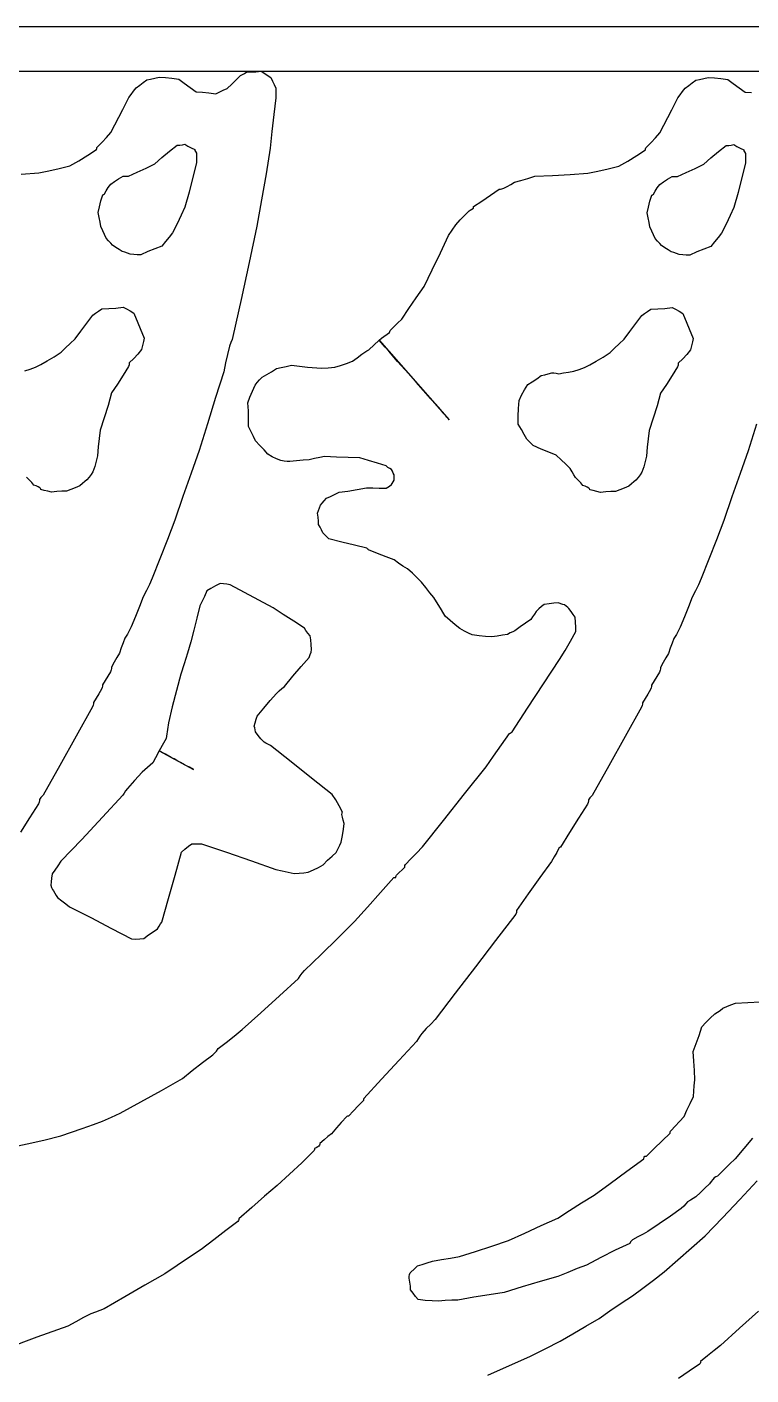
# Model space of a CAD drawing. Extents: x 0 to 192, y -79 to 48.
# Drawn here: x 54.46 to 70.76, y 17.68 to 48.02 of the extents above; entities that cross this region are included whole.
import ezdxf

# ---------------------------------------------------------------- set-up
doc = ezdxf.new("R2010")
doc.units = 0
doc.layers.add('1', color=7, linetype='CONTINUOUS')

msp = doc.modelspace()

# ---------------------------------------------------------------- linework, layer by layer
at = {"layer": '1', "color": 1, "linetype": 'CONTINUOUS'}
for p, q in [((95.9829, 48.0166), (-0.0171, 48.0166)), ((94.9829, 47.0166), (0.9829, 47.0166)), ((59.6136, 47.0091), (59.7272, 47.0221)), ((59.7272, 47.0221), (59.7925, 46.9814)), ((56.9957, 46.7084), (57.076, 46.7671)), ((57.076, 46.7671), (57.1559, 46.8264)), ((57.1559, 46.8264), (57.2416, 46.8452)), ((57.2416, 46.8452), (57.3357, 46.8644)), ((57.3357, 46.8644), (57.4356, 46.8833)), ((57.4356, 46.8833), (57.5749, 46.876)), ((57.5749, 46.876), (57.72, 46.861)), ((57.72, 46.861), (57.8732, 46.8394)), ((57.8732, 46.8394), (57.998, 46.7527)), ((57.998, 46.7527), (58.1306, 46.658)), ((58.967, 46.6306), (59.0674, 46.729)), ((59.0674, 46.729), (59.1674, 46.8277)), ((59.1674, 46.8277), (59.2682, 46.9266)), ((59.2682, 46.9266), (59.3081, 46.9462)), ((59.3081, 46.9462), (59.3545, 46.9718)), ((59.3545, 46.9718), (59.4083, 47.005)), ((59.4083, 47.005), (59.5079, 47.0041)), ((59.5079, 47.0041), (59.6136, 47.0091)), ((59.7925, 46.9814), (59.8659, 46.935)), ((59.8659, 46.935), (59.9448, 46.8803)), ((59.9448, 46.8803), (59.9841, 46.8007)), ((59.9841, 46.8007), (60.0231, 46.7203)), ((60.0231, 46.7203), (60.0621, 46.6404)), ((69.3541, 46.7011), (69.4344, 46.7598)), ((69.4344, 46.7598), (69.5143, 46.8191)), ((69.5143, 46.8191), (69.6, 46.8379)), ((69.6, 46.8379), (69.6941, 46.8571)), ((69.6941, 46.8571), (69.794, 46.876)), ((69.794, 46.876), (69.9333, 46.8687)), ((69.9333, 46.8687), (70.0784, 46.8537)), ((70.0784, 46.8537), (70.2316, 46.8321)), ((70.2316, 46.8321), (70.3564, 46.7454)), ((70.3564, 46.7454), (70.489, 46.6507)), ((56.6126, 46.1599), (56.7541, 46.4313)), ((56.7541, 46.4313), (56.8005, 46.4967)), ((56.8005, 46.4967), (56.8552, 46.5697)), ((56.8552, 46.5697), (56.9154, 46.6493)), ((56.9154, 46.6493), (56.9957, 46.7084)), ((58.1306, 46.658), (58.2691, 46.5571)), ((58.2691, 46.5571), (58.4083, 46.5499)), ((58.4083, 46.5499), (58.5537, 46.5347)), ((58.5537, 46.5347), (58.7066, 46.5132)), ((58.7066, 46.5132), (58.7869, 46.5523)), ((58.7869, 46.5523), (58.8729, 46.5917)), ((58.8729, 46.5917), (58.967, 46.6306)), ((60.0601, 46.4214), (60.017, 46.0433)), ((60.0607, 46.501), (60.0601, 46.4214)), ((60.0614, 46.5747), (60.0607, 46.501)), ((60.0621, 46.6404), (60.0614, 46.5747)), ((68.971, 46.1526), (69.1125, 46.424)), ((69.1125, 46.424), (69.1589, 46.4894)), ((69.1589, 46.4894), (69.2136, 46.5624)), ((69.2136, 46.5624), (69.2738, 46.642)), ((69.2738, 46.642), (69.3541, 46.7011)), ((70.489, 46.6507), (70.6275, 46.5498)), ((70.6275, 46.5498), (70.7667, 46.5426)), ((56.3487, 45.6385), (56.6126, 46.1599)), ((68.7071, 45.6312), (68.971, 46.1526)), ((60.017, 46.0433), (59.9738, 45.6653)), ((56.1474, 45.421), (56.2481, 45.5261)), ((56.2481, 45.5261), (56.3487, 45.6385)), ((59.9738, 45.6653), (59.9304, 45.2874)), ((68.5058, 45.4137), (68.6065, 45.5188)), ((68.6065, 45.5188), (68.7071, 45.6312)), ((55.8264, 45.1313), (56.0269, 45.2629)), ((56.0269, 45.2629), (56.027, 45.283)), ((56.027, 45.283), (56.033, 45.3026)), ((56.033, 45.3026), (56.0472, 45.3225)), ((56.0472, 45.3225), (56.1474, 45.421)), ((57.4976, 45.0789), (57.6628, 45.2183)), ((57.6628, 45.2183), (57.8361, 45.3575)), ((57.8361, 45.3575), (57.8956, 45.3575)), ((57.8956, 45.3575), (57.9554, 45.3637)), ((57.9554, 45.3637), (58.0152, 45.3775)), ((58.0152, 45.3775), (58.0809, 45.3376)), ((58.0809, 45.3376), (58.1546, 45.298)), ((58.1546, 45.298), (58.2342, 45.2579)), ((58.2342, 45.2579), (58.2402, 45.2381)), ((58.2402, 45.2381), (58.2543, 45.2122)), ((58.2543, 45.2122), (58.2742, 45.1785)), ((59.9304, 45.2874), (59.8395, 44.7105)), ((68.1848, 45.124), (68.3853, 45.2556)), ((68.3853, 45.2556), (68.3854, 45.2757)), ((68.3854, 45.2757), (68.3914, 45.2953)), ((68.3914, 45.2953), (68.4056, 45.3152)), ((68.4056, 45.3152), (68.5058, 45.4137)), ((69.856, 45.0716), (70.0212, 45.211)), ((70.0212, 45.211), (70.1945, 45.3502)), ((70.1945, 45.3502), (70.254, 45.3502)), ((70.254, 45.3502), (70.3138, 45.3564)), ((70.3138, 45.3564), (70.3736, 45.3702)), ((70.3736, 45.3702), (70.4393, 45.3303)), ((70.4393, 45.3303), (70.513, 45.2907)), ((70.513, 45.2907), (70.5926, 45.2506)), ((70.5926, 45.2506), (70.5986, 45.2308)), ((70.5986, 45.2308), (70.6127, 45.2049)), ((70.6127, 45.2049), (70.6326, 45.1712)), ((55.4256, 44.8902), (55.6258, 45.0079)), ((55.6258, 45.0079), (55.8264, 45.1313)), ((57.1389, 44.8397), (57.3382, 44.9395)), ((57.3382, 44.9395), (57.4976, 45.0789)), ((58.2742, 44.9593), (58.1946, 44.6349)), ((58.2742, 45.1785), (58.2742, 45.1126)), ((58.2742, 45.1126), (58.2742, 45.0389)), ((58.2742, 45.0389), (58.2742, 44.9593)), ((67.784, 44.8829), (67.9842, 45.0006)), ((67.9842, 45.0006), (68.1848, 45.124)), ((69.4973, 44.8324), (69.6966, 44.9322)), ((69.6966, 44.9322), (69.856, 45.0716)), ((70.6326, 44.952), (70.553, 44.6276)), ((70.6326, 45.1712), (70.6326, 45.1053)), ((70.6326, 45.1053), (70.6326, 45.0316)), ((70.6326, 45.0316), (70.6326, 44.952)), ((54.3289, 44.707), (54.7275, 44.7369)), ((54.7275, 44.7369), (54.9526, 44.7807)), ((54.9526, 44.7807), (55.1863, 44.8324)), ((55.1863, 44.8324), (55.4256, 44.8902)), ((56.4279, 44.5409), (56.5216, 44.6008)), ((56.5216, 44.6008), (56.6211, 44.6605)), ((56.6211, 44.6605), (56.661, 44.6605)), ((56.661, 44.6605), (56.7009, 44.6605)), ((56.7009, 44.6605), (56.7404, 44.6605)), ((56.7404, 44.6605), (56.9397, 44.7461)), ((56.9397, 44.7461), (57.1389, 44.8397)), ((58.1946, 44.6349), (58.1091, 44.3021)), ((59.8395, 44.7105), (59.741, 44.1281)), ((65.5767, 44.5644), (65.7303, 44.6086)), ((65.7303, 44.6086), (65.89, 44.6609)), ((65.89, 44.6609), (66.289, 44.6771)), ((66.289, 44.6771), (66.6873, 44.6997)), ((66.6873, 44.6997), (67.0859, 44.7296)), ((67.0859, 44.7296), (67.311, 44.7734)), ((67.311, 44.7734), (67.5447, 44.8251)), ((67.5447, 44.8251), (67.784, 44.8829)), ((68.7863, 44.5336), (68.88, 44.5935)), ((68.88, 44.5935), (68.9795, 44.6532)), ((68.9795, 44.6532), (69.0194, 44.6532)), ((69.0194, 44.6532), (69.0593, 44.6532)), ((69.0593, 44.6532), (69.0988, 44.6532)), ((69.0988, 44.6532), (69.2981, 44.7388)), ((69.2981, 44.7388), (69.4973, 44.8324)), ((70.553, 44.6276), (70.4675, 44.2948)), ((56.2032, 44.2623), (56.243, 44.3281)), ((56.243, 44.3281), (56.2887, 44.4017)), ((56.2887, 44.4017), (56.3422, 44.4813)), ((56.3422, 44.4813), (56.4279, 44.5409)), ((58.1091, 44.3021), (58.0152, 43.9635)), ((64.8905, 44.2319), (65.0906, 44.3693)), ((65.0906, 44.3693), (65.1167, 44.3689)), ((65.1167, 44.3689), (65.1506, 44.3751)), ((65.1506, 44.3751), (65.1908, 44.3886)), ((65.1908, 44.3886), (65.2708, 44.4277)), ((65.2708, 44.4277), (65.3511, 44.4729)), ((65.3511, 44.4729), (65.4308, 44.5257)), ((65.4308, 44.5257), (65.5767, 44.5644)), ((68.5616, 44.255), (68.6014, 44.3208)), ((68.6014, 44.3208), (68.6471, 44.3944)), ((68.6471, 44.3944), (68.7006, 44.474)), ((68.7006, 44.474), (68.7863, 44.5336)), ((70.4675, 44.2948), (70.3736, 43.9562)), ((56.0892, 43.9696), (56.1232, 44.1027)), ((56.1232, 44.1027), (56.1627, 44.2425)), ((56.1627, 44.2425), (56.1692, 44.2425)), ((56.1692, 44.2425), (56.1832, 44.2483)), ((56.1832, 44.2483), (56.2032, 44.2623)), ((59.741, 44.1281), (59.6358, 43.5374)), ((64.5098, 43.9764), (64.6961, 44.1001)), ((64.6961, 44.1001), (64.8905, 44.2319)), ((68.4476, 43.9623), (68.4816, 44.0954)), ((68.4816, 44.0954), (68.5211, 44.2352)), ((68.5211, 44.2352), (68.5276, 44.2352)), ((68.5276, 44.2352), (68.5416, 44.241)), ((68.5416, 44.241), (68.5616, 44.255)), ((56.0634, 43.8437), (56.0892, 43.9696)), ((56.0836, 43.7307), (56.0634, 43.8437)), ((56.1036, 43.6247), (56.0836, 43.7307)), ((57.9296, 43.7782), (57.8361, 43.585)), ((58.0152, 43.9635), (57.9296, 43.7782)), ((64.1135, 43.5615), (64.2083, 43.6803)), ((64.2083, 43.6803), (64.2686, 43.7397)), ((64.2686, 43.7397), (64.3347, 43.8047)), ((64.3347, 43.8047), (64.4094, 43.8776)), ((64.4094, 43.8776), (64.435, 43.8974)), ((64.435, 43.8974), (64.469, 43.9169)), ((64.469, 43.9169), (64.5095, 43.9366)), ((64.5095, 43.9366), (64.5097, 43.9426)), ((64.5097, 43.9565), (64.5098, 43.9764)), ((64.5097, 43.9426), (64.5097, 43.9565)), ((68.4218, 43.8364), (68.4476, 43.9623)), ((68.442, 43.7234), (68.4218, 43.8364)), ((68.462, 43.6174), (68.442, 43.7234)), ((70.288, 43.7709), (70.1945, 43.5777)), ((70.3736, 43.9562), (70.288, 43.7709)), ((56.1232, 43.5253), (56.1036, 43.6247)), ((56.1627, 43.4319), (56.1232, 43.5253)), ((56.2032, 43.3462), (56.1627, 43.4319)), ((57.7365, 43.3859), (57.6566, 43.2863)), ((57.8361, 43.585), (57.7365, 43.3859)), ((59.6358, 43.5374), (59.4628, 42.7165)), ((63.9462, 43.3243), (64.0268, 43.4429)), ((64.0268, 43.4429), (64.1135, 43.5615)), ((68.4816, 43.518), (68.462, 43.6174)), ((68.5211, 43.4246), (68.4816, 43.518)), ((68.5616, 43.3389), (68.5211, 43.4246)), ((70.0949, 43.3786), (70.015, 43.279)), ((70.1945, 43.5777), (70.0949, 43.3786)), ((56.243, 43.2664), (56.2032, 43.3462)), ((56.2966, 43.207), (56.243, 43.2664)), ((56.3422, 43.153), (56.2966, 43.207)), ((56.3822, 43.1071), (56.3422, 43.153)), ((56.4618, 43.0535), (56.3822, 43.1071)), ((57.4976, 43.0876), (57.3382, 43.0276)), ((57.577, 43.1866), (57.4976, 43.0876)), ((57.6566, 43.2863), (57.577, 43.1866)), ((63.7634, 42.9334), (63.9462, 43.3243)), ((68.6014, 43.2591), (68.5616, 43.3389)), ((68.655, 43.1997), (68.6014, 43.2591)), ((68.7006, 43.1457), (68.655, 43.1997)), ((68.7406, 43.0998), (68.7006, 43.1457)), ((68.8202, 43.0462), (68.7406, 43.0998)), ((69.856, 43.0803), (69.6966, 43.0203)), ((69.9354, 43.1793), (69.856, 43.0803)), ((70.015, 43.279), (69.9354, 43.1793)), ((56.5354, 43.0075), (56.4618, 43.0535)), ((56.6012, 42.9679), (56.5354, 43.0075)), ((56.661, 42.9477), (56.6012, 42.9679)), ((56.7208, 42.9281), (56.661, 42.9477)), ((56.7806, 42.9079), (56.7208, 42.9281)), ((56.86, 42.8939), (56.7806, 42.9079)), ((56.9397, 42.8881), (56.86, 42.8939)), ((57.0196, 42.8881), (56.9397, 42.8881)), ((57.1788, 42.9617), (57.0196, 42.8881)), ((57.3382, 43.0276), (57.1788, 42.9617)), ((63.5807, 42.5508), (63.7634, 42.9334)), ((68.8938, 43.0002), (68.8202, 43.0462)), ((68.9596, 42.9606), (68.8938, 43.0002)), ((69.0194, 42.9404), (68.9596, 42.9606)), ((69.0792, 42.9208), (69.0194, 42.9404)), ((69.139, 42.9006), (69.0792, 42.9208)), ((69.2184, 42.8866), (69.139, 42.9006)), ((69.2981, 42.8808), (69.2184, 42.8866)), ((69.378, 42.8808), (69.2981, 42.8808)), ((69.5372, 42.9544), (69.378, 42.8808)), ((69.6966, 43.0203), (69.5372, 42.9544)), ((59.4628, 42.7165), (59.2821, 41.8874)), ((63.3982, 42.1741), (63.5807, 42.5508)), ((63.2224, 41.9227), (63.3982, 42.1741)), ((59.2821, 41.8874), (59.0953, 41.0528)), ((63.055, 41.6795), (63.2224, 41.9227)), ((55.944, 41.5336), (56.0038, 41.5738)), ((56.0038, 41.5738), (56.0697, 41.6193)), ((56.0697, 41.6193), (56.1432, 41.6734)), ((56.1432, 41.6734), (56.3025, 41.6793)), ((56.3025, 41.6793), (56.4618, 41.6929)), ((56.4618, 41.6929), (56.6211, 41.7133)), ((56.6211, 41.7133), (56.7009, 41.6734)), ((56.7009, 41.6734), (56.7806, 41.6277)), ((56.7806, 41.6277), (56.86, 41.5738)), ((56.86, 41.5738), (57.099, 41.0159)), ((62.8934, 41.4419), (63.055, 41.6795)), ((68.3024, 41.5263), (68.3622, 41.5665)), ((68.3622, 41.5665), (68.4281, 41.612)), ((68.4281, 41.612), (68.5016, 41.6661)), ((68.5016, 41.6661), (68.6609, 41.672)), ((68.6609, 41.672), (68.8202, 41.6856)), ((68.8202, 41.6856), (68.9795, 41.706)), ((68.9795, 41.706), (69.0593, 41.6661)), ((69.0593, 41.6661), (69.139, 41.6204)), ((69.139, 41.6204), (69.2184, 41.5665)), ((69.2184, 41.5665), (69.4574, 41.0086)), ((55.671, 41.1753), (55.8046, 41.3548)), ((55.8046, 41.3548), (55.944, 41.5336)), ((62.6319, 41.1852), (62.7124, 41.2639)), ((62.7124, 41.2639), (62.7991, 41.3489)), ((62.7991, 41.3489), (62.8934, 41.4419)), ((68.0294, 41.168), (68.163, 41.3475)), ((68.163, 41.3475), (68.3024, 41.5263)), ((55.4324, 40.8967), (55.5458, 40.996)), ((55.5458, 40.996), (55.671, 41.1753)), ((57.099, 41.0159), (57.079, 40.9363)), ((59.075, 40.987), (59.0485, 40.9137)), ((59.0953, 41.0528), (59.075, 40.987)), ((62.1546, 40.7542), (62.3827, 40.9661)), ((62.3827, 40.9661), (62.4357, 41.0156)), ((62.3827, 40.9661), (62.3827, 40.9661)), ((62.3827, 40.9661), (62.3827, 40.9661)), ((62.3827, 40.9661), (62.3827, 40.9661)), ((62.3827, 40.9661), (62.3827, 40.9661)), ((62.3827, 40.9661), (62.3827, 40.9661)), ((62.3827, 40.9661), (62.3827, 40.9661)), ((62.3827, 40.9661), (62.3827, 40.9661)), ((62.3827, 40.9661), (62.3827, 40.9661)), ((62.3827, 40.9661), (62.3827, 40.9661)), ((62.3827, 40.9661), (63.9615, 39.1802)), ((62.5191, 40.8156), (62.3827, 40.9661)), ((62.4357, 41.0156), (62.6182, 41.1454)), ((62.6182, 41.1454), (62.6319, 41.1852)), ((67.7908, 40.8894), (67.9042, 40.9887)), ((67.9042, 40.9887), (68.0294, 41.168)), ((69.4574, 41.0086), (69.4374, 40.929)), ((55.0677, 40.5976), (55.227, 40.6973)), ((55.227, 40.6973), (55.3266, 40.7971)), ((55.3266, 40.7971), (55.4324, 40.8967)), ((56.9538, 40.6576), (56.86, 40.5579)), ((57.0394, 40.7569), (56.9538, 40.6576)), ((57.0592, 40.8508), (57.0394, 40.7569)), ((57.079, 40.9363), (57.0592, 40.8508)), ((58.9724, 40.6496), (58.9305, 40.4569)), ((59.0138, 40.8345), (58.9724, 40.6496)), ((59.0485, 40.9137), (59.0138, 40.8345)), ((61.8897, 40.5747), (61.9958, 40.6532)), ((61.9958, 40.6532), (62.1102, 40.732)), ((62.1102, 40.732), (62.1546, 40.7542)), ((62.1546, 40.7542), (62.1546, 40.7542)), ((62.6034, 40.7193), (62.5191, 40.8156)), ((62.8, 40.4925), (62.6034, 40.7193)), ((67.4261, 40.5903), (67.5854, 40.69)), ((67.5854, 40.69), (67.685, 40.7898)), ((67.685, 40.7898), (67.7908, 40.8894)), ((69.3122, 40.6503), (69.2184, 40.5506)), ((69.3978, 40.7496), (69.3122, 40.6503)), ((69.4176, 40.8435), (69.3978, 40.7496)), ((69.4374, 40.929), (69.4176, 40.8435)), ((54.5301, 40.3191), (54.6494, 40.3648)), ((54.6494, 40.3648), (54.769, 40.4188)), ((54.769, 40.4188), (54.9147, 40.5043)), ((54.9147, 40.5043), (55.0677, 40.5976)), ((56.7404, 40.3786), (56.6211, 40.1793)), ((56.7549, 40.4128), (56.7404, 40.3786)), ((56.7606, 40.4383), (56.7549, 40.4128)), ((56.86, 40.5579), (56.7606, 40.4585)), ((56.7606, 40.4585), (56.7606, 40.4383)), ((58.9305, 40.4569), (58.8891, 40.2579)), ((60.0753, 40.3322), (60.1808, 40.3508)), ((60.1808, 40.3508), (60.2945, 40.3758)), ((60.2945, 40.3758), (60.4144, 40.4085)), ((60.4144, 40.4085), (60.5938, 40.3874)), ((60.5938, 40.3874), (60.7723, 40.3654)), ((60.7723, 40.3654), (61.091, 40.3428)), ((61.091, 40.3428), (61.2367, 40.3475)), ((61.2367, 40.3475), (61.3899, 40.3599)), ((61.3899, 40.3599), (61.5154, 40.3986)), ((61.5154, 40.3986), (61.6496, 40.4432)), ((61.6496, 40.4432), (61.7894, 40.4958)), ((61.7894, 40.4958), (61.8897, 40.5747)), ((63.0467, 40.2176), (62.8, 40.4925)), ((66.8885, 40.3118), (67.0078, 40.3575)), ((67.0078, 40.3575), (67.1274, 40.4115)), ((67.1274, 40.4115), (67.2731, 40.497)), ((67.2731, 40.497), (67.4261, 40.5903)), ((69.0988, 40.3713), (68.9795, 40.172)), ((69.1133, 40.4055), (69.0988, 40.3713)), ((69.119, 40.431), (69.1133, 40.4055)), ((69.2184, 40.5506), (69.119, 40.4512)), ((69.119, 40.4512), (69.119, 40.431)), ((54.4106, 40.279), (54.5301, 40.3191)), ((56.6211, 40.1793), (56.4957, 39.9803)), ((58.8891, 40.2579), (58.7044, 39.6761)), ((59.64, 40.0174), (59.6943, 40.0765)), ((59.6943, 40.0765), (59.7546, 40.1359)), ((59.7546, 40.1359), (59.8547, 40.195)), ((59.8547, 40.195), (59.9608, 40.2596)), ((59.9608, 40.2596), (60.0753, 40.3322)), ((63.2172, 40.023), (63.0467, 40.2176)), ((65.8331, 40.0328), (65.9326, 40.0984)), ((65.9326, 40.0984), (66.0323, 40.172)), ((66.0323, 40.172), (66.112, 40.1924)), ((66.112, 40.1924), (66.1913, 40.2123)), ((66.1913, 40.2123), (66.271, 40.232)), ((66.271, 40.232), (66.3168, 40.232)), ((66.3168, 40.232), (66.3707, 40.226)), ((66.3707, 40.226), (66.4302, 40.2123)), ((66.4302, 40.2123), (66.536, 40.232)), ((66.536, 40.232), (66.6492, 40.252)), ((66.6492, 40.252), (66.769, 40.2717)), ((66.769, 40.2717), (66.8885, 40.3118)), ((68.9795, 40.172), (68.8541, 39.973)), ((56.3624, 39.7811), (56.2824, 39.5025)), ((56.4957, 39.9803), (56.3624, 39.7811)), ((59.4779, 39.6865), (59.5326, 39.8194)), ((59.5326, 39.8194), (59.5937, 39.9579)), ((59.5937, 39.9579), (59.64, 40.0174)), ((63.5522, 39.6498), (63.2172, 40.023)), ((65.5938, 39.7342), (65.6596, 39.8535)), ((65.6596, 39.8535), (65.733, 39.973)), ((65.733, 39.973), (65.8331, 40.0328)), ((68.7208, 39.7738), (68.6408, 39.4952)), ((68.8541, 39.973), (68.7208, 39.7738)), ((56.2824, 39.5025), (56.197, 39.2236)), ((58.7044, 39.6761), (58.5197, 39.0864)), ((59.4311, 39.5612), (59.4779, 39.6865)), ((59.4432, 39.3819), (59.4311, 39.5612)), ((63.7288, 39.4531), (63.5522, 39.6498)), ((63.826, 39.3343), (63.7288, 39.4531)), ((65.5142, 39.2564), (65.5204, 39.4354)), ((65.5204, 39.4354), (65.5346, 39.6146)), ((65.5346, 39.6146), (65.5938, 39.7342)), ((68.6408, 39.4952), (68.5554, 39.2163)), ((56.197, 39.2236), (56.1036, 38.9447)), ((59.4474, 39.2027), (59.4432, 39.3819)), ((59.4458, 39.0237), (59.4474, 39.2027)), ((63.8772, 39.2786), (63.826, 39.3343)), ((63.9113, 39.2404), (63.8772, 39.2786)), ((63.9447, 39.2005), (63.9113, 39.2404)), ((63.9615, 39.18), (63.9447, 39.2005)), ((63.9615, 39.1802), (63.9615, 39.1802)), ((63.9615, 39.1802), (63.9615, 39.1802)), ((63.9615, 39.1802), (63.9615, 39.1802)), ((63.9615, 39.1802), (63.9615, 39.1802)), ((63.9615, 39.1802), (63.9615, 39.1802)), ((63.9615, 39.1802), (63.9615, 39.1802)), ((63.9615, 39.1802), (63.9615, 39.1802)), ((63.9615, 39.1802), (63.9615, 39.1802)), ((63.9615, 39.1802), (63.9615, 39.1802)), ((63.9615, 39.1802), (63.9615, 39.1802)), ((63.9615, 39.1802), (63.9615, 39.1802)), ((63.9615, 39.1802), (63.9615, 39.1802)), ((63.9615, 39.1802), (63.9615, 39.1802)), ((63.9615, 39.1802), (63.9615, 39.18)), ((65.5142, 39.0768), (65.5142, 39.2564)), ((68.5554, 39.2163), (68.462, 38.9374)), ((56.1036, 38.9447), (56.0836, 38.7597)), ((58.5197, 39.0864), (58.3352, 38.4903)), ((59.5046, 38.9094), (59.4458, 39.0237)), ((59.5575, 38.8033), (59.5046, 38.9094)), ((65.588, 38.9576), (65.5142, 39.0768)), ((65.6538, 38.8442), (65.588, 38.9576)), ((65.7136, 38.7382), (65.6538, 38.8442)), ((68.462, 38.9374), (68.442, 38.7524)), ((70.8781, 39.0791), (70.6936, 38.483)), ((56.0634, 38.5663), (56.0438, 38.3671)), ((56.0836, 38.7597), (56.0634, 38.5663)), ((59.6025, 38.703), (59.5575, 38.8033)), ((59.7008, 38.6027), (59.6025, 38.703)), ((59.7938, 38.5022), (59.7008, 38.6027)), ((65.7674, 38.6844), (65.7136, 38.7382)), ((65.8132, 38.639), (65.7674, 38.6844)), ((65.8528, 38.5988), (65.8132, 38.639)), ((66.0323, 38.5192), (65.8528, 38.5988)), ((68.4218, 38.559), (68.4022, 38.3598)), ((68.442, 38.7524), (68.4218, 38.559)), ((56.0175, 38.2474), (55.984, 38.1285)), ((56.0438, 38.3671), (56.0175, 38.2474)), ((58.3352, 38.4903), (58.1514, 37.9742)), ((59.8784, 38.4019), (59.7938, 38.5022)), ((59.9775, 38.3473), (59.8784, 38.4019)), ((60.0767, 38.301), (59.9775, 38.3473)), ((60.1757, 38.2598), (60.0767, 38.301)), ((60.2496, 38.2456), (60.1757, 38.2598)), ((60.315, 38.2388), (60.2496, 38.2456)), ((60.375, 38.2383), (60.315, 38.2388)), ((60.5282, 38.2567), (60.375, 38.2383)), ((60.674, 38.2691), (60.5282, 38.2567)), ((60.8132, 38.2738), (60.674, 38.2691)), ((60.9329, 38.3068), (60.8132, 38.2738)), ((61.0469, 38.3314), (60.9329, 38.3068)), ((61.1525, 38.3507), (61.0469, 38.3314)), ((61.4252, 38.334), (61.1525, 38.3507)), ((61.6899, 38.3256), (61.4252, 38.334)), ((61.9492, 38.3234), (61.6899, 38.3256)), ((62.1478, 38.2618), (61.9492, 38.3234)), ((62.3462, 38.2001), (62.1478, 38.2618)), ((66.2054, 38.4456), (66.0323, 38.5192)), ((66.3707, 38.38), (66.2054, 38.4456)), ((66.4842, 38.2802), (66.3707, 38.38)), ((66.5896, 38.1808), (66.4842, 38.2802)), ((68.3759, 38.2401), (68.3424, 38.1212)), ((68.4022, 38.3598), (68.3759, 38.2401)), ((70.6936, 38.483), (70.5098, 37.9669)), ((55.9041, 37.9491), (55.8582, 37.8893)), ((55.944, 38.0089), (55.9041, 37.9491)), ((55.984, 38.1285), (55.944, 38.0089)), ((58.1514, 37.9742), (57.9674, 37.4523)), ((62.5448, 38.1388), (62.3462, 38.2001)), ((62.5841, 38.1048), (62.5448, 38.1388)), ((62.6241, 38.0785), (62.5841, 38.1048)), ((62.6636, 38.0582), (62.6241, 38.0785)), ((62.6831, 38.0182), (62.6636, 38.0582)), ((62.7025, 37.9779), (62.6831, 38.0182)), ((62.7223, 37.9382), (62.7025, 37.9779)), ((62.7219, 37.8984), (62.7223, 37.9382)), ((66.6894, 38.081), (66.5896, 38.1808)), ((66.729, 38.0074), (66.6894, 38.081)), ((66.769, 37.9418), (66.729, 38.0074)), ((66.8088, 37.882), (66.769, 37.9418)), ((68.2625, 37.9418), (68.2166, 37.882)), ((68.3024, 38.0016), (68.2625, 37.9418)), ((68.3424, 38.1212), (68.3024, 38.0016)), ((70.5098, 37.9669), (70.3258, 37.445)), ((54.51, 37.8297), (54.4504, 37.8893)), ((54.564, 37.7698), (54.51, 37.8297)), ((54.6098, 37.7101), (54.564, 37.7698)), ((54.6636, 37.6901), (54.6098, 37.7101)), ((54.7095, 37.6703), (54.6636, 37.6901)), ((54.7488, 37.6503), (54.7095, 37.6703)), ((54.763, 37.6306), (54.7488, 37.6503)), ((54.769, 37.6163), (54.763, 37.6306)), ((54.769, 37.6107), (54.769, 37.6163)), ((55.5458, 37.6503), (55.446, 37.6107)), ((55.6454, 37.6901), (55.5458, 37.6503)), ((55.705, 37.7441), (55.6454, 37.6901)), ((55.7588, 37.7897), (55.705, 37.7441)), ((55.8046, 37.8297), (55.7588, 37.7897)), ((55.8582, 37.8893), (55.8046, 37.8297)), ((61.8889, 37.607), (62.1022, 37.6449)), ((62.1022, 37.6449), (62.2416, 37.6437)), ((62.2416, 37.6437), (62.3868, 37.6424)), ((62.3868, 37.6424), (62.5403, 37.6409)), ((62.5403, 37.6409), (62.5801, 37.6606)), ((62.5801, 37.6606), (62.6206, 37.6861)), ((62.6206, 37.6861), (62.6604, 37.7195)), ((62.6604, 37.7195), (62.6807, 37.7452)), ((62.6807, 37.7452), (62.7008, 37.779)), ((62.7008, 37.779), (62.7212, 37.8186)), ((62.7212, 37.8186), (62.7216, 37.8585)), ((62.7216, 37.8585), (62.7219, 37.8984)), ((66.8684, 37.8224), (66.8088, 37.882)), ((66.9224, 37.7625), (66.8684, 37.8224)), ((66.9682, 37.7028), (66.9224, 37.7625)), ((67.022, 37.6828), (66.9682, 37.7028)), ((67.0679, 37.663), (67.022, 37.6828)), ((67.1072, 37.643), (67.0679, 37.663)), ((67.1214, 37.6233), (67.1072, 37.643)), ((67.1274, 37.609), (67.1214, 37.6233)), ((67.9042, 37.643), (67.8044, 37.6034)), ((68.0038, 37.6828), (67.9042, 37.643)), ((68.0634, 37.7368), (68.0038, 37.6828)), ((68.1172, 37.7824), (68.0634, 37.7368)), ((68.163, 37.8224), (68.1172, 37.7824)), ((68.2166, 37.882), (68.163, 37.8224)), ((54.8488, 37.5905), (54.769, 37.6107)), ((54.9284, 37.5706), (54.8488, 37.5905)), ((55.008, 37.5511), (54.9284, 37.5706)), ((55.1274, 37.5647), (55.008, 37.5511)), ((55.2411, 37.5706), (55.1274, 37.5647)), ((55.3467, 37.5706), (55.2411, 37.5706)), ((55.446, 37.6107), (55.3467, 37.5706)), ((57.9674, 37.4523), (57.7833, 36.922)), ((61.1033, 37.3016), (61.1494, 37.3553)), ((61.1494, 37.3553), (61.204, 37.4139)), ((61.204, 37.4139), (61.29, 37.453)), ((61.29, 37.453), (61.3837, 37.498)), ((61.3837, 37.498), (61.484, 37.5511)), ((61.484, 37.5511), (61.6831, 37.5749)), ((61.6831, 37.5749), (61.8889, 37.607)), ((67.1274, 37.6034), (67.1274, 37.609)), ((67.2072, 37.5832), (67.1274, 37.6034)), ((67.2868, 37.5633), (67.2072, 37.5832)), ((67.3664, 37.5438), (67.2868, 37.5633)), ((67.4858, 37.5574), (67.3664, 37.5438)), ((67.5995, 37.5633), (67.4858, 37.5574)), ((67.7051, 37.5633), (67.5995, 37.5633)), ((67.8044, 37.6034), (67.7051, 37.5633)), ((70.3258, 37.445), (70.1417, 36.9147)), ((61.0018, 37.0773), (61.022, 37.1371)), ((61.0146, 36.9838), (61.0018, 37.0773)), ((61.022, 37.1371), (61.0423, 37.1965)), ((61.0423, 37.1965), (61.063, 37.2562)), ((61.063, 37.2562), (61.1033, 37.3016)), ((57.7833, 36.922), (57.6201, 36.4852)), ((61.0197, 36.8979), (61.0146, 36.9838)), ((61.0191, 36.8185), (61.0197, 36.8979)), ((61.0586, 36.7581), (61.0191, 36.8185)), ((61.0915, 36.6982), (61.0586, 36.7581)), ((70.1417, 36.9147), (69.9785, 36.4779)), ((57.6201, 36.4852), (57.4509, 36.0485)), ((61.1174, 36.6379), (61.0915, 36.6982)), ((61.1707, 36.5841), (61.1174, 36.6379)), ((61.2158, 36.5377), (61.1707, 36.5841)), ((61.2551, 36.4978), (61.2158, 36.5377)), ((61.5475, 36.4214), (61.2551, 36.4978)), ((61.8316, 36.3531), (61.5475, 36.4214)), ((69.9785, 36.4779), (69.8093, 36.0412)), ((62.1095, 36.2906), (61.8316, 36.3531)), ((62.1296, 36.2704), (62.1095, 36.2906)), ((62.1433, 36.2565), (62.1296, 36.2704)), ((62.1493, 36.2506), (62.1433, 36.2565)), ((62.3478, 36.169), (62.1493, 36.2506)), ((62.5403, 36.0937), (62.3478, 36.169)), ((57.4509, 36.0485), (57.2736, 35.6123)), ((62.7247, 36.0264), (62.5403, 36.0937)), ((62.8235, 35.9513), (62.7247, 36.0264)), ((62.9227, 35.8847), (62.8235, 35.9513)), ((63.0215, 35.8244), (62.9227, 35.8847)), ((63.1344, 35.7236), (63.0215, 35.8244)), ((69.8093, 36.0412), (69.632, 35.605)), ((57.2736, 35.6123), (57.2126, 35.4732)), ((58.8072, 35.4907), (58.6987, 35.4391)), ((58.879, 35.4885), (58.8072, 35.4907)), ((63.2392, 35.6232), (63.1344, 35.7236)), ((63.3377, 35.5225), (63.2392, 35.6232)), ((63.4365, 35.4023), (63.3377, 35.5225)), ((69.632, 35.605), (69.571, 35.4659)), ((57.0706, 35.1958), (56.9891, 34.9776)), ((57.1454, 35.3348), (57.0706, 35.1958)), ((57.2126, 35.4732), (57.1454, 35.3348)), ((58.4526, 35.2049), (58.3984, 35.0931)), ((58.5096, 35.3276), (58.4526, 35.2049)), ((58.5992, 35.3838), (58.5096, 35.3276)), ((58.6987, 35.4391), (58.5992, 35.3838)), ((58.954, 35.4813), (58.879, 35.4885)), ((59.0334, 35.4674), (58.954, 35.4813)), ((59.3544, 35.2925), (59.0334, 35.4674)), ((59.6756, 35.118), (59.3544, 35.2925)), ((63.5287, 35.2877), (63.4365, 35.4023)), ((63.6133, 35.1816), (63.5287, 35.2877)), ((69.429, 35.1885), (69.3475, 34.9703)), ((69.5038, 35.3275), (69.429, 35.1885)), ((69.571, 35.4659), (69.5038, 35.3275)), ((56.9891, 34.9776), (56.9014, 34.753)), ((58.3456, 34.9894), (58.2826, 34.7151)), ((58.3984, 35.0931), (58.3456, 34.9894)), ((59.9969, 34.9433), (59.6756, 35.118)), ((60.2277, 34.7991), (59.9969, 34.9433)), ((63.79, 34.9012), (63.6133, 35.1816)), ((63.8684, 34.761), (63.79, 34.9012)), ((65.981, 34.921), (65.9205, 34.8616)), ((66.0409, 34.9743), (65.981, 34.921)), ((66.1013, 35.0197), (66.0409, 34.9743)), ((66.2151, 35.0385), (66.1013, 35.0197)), ((66.3206, 35.0511), (66.2151, 35.0385)), ((66.4207, 35.0565), (66.3206, 35.0511)), ((66.474, 35.0361), (66.4207, 35.0565)), ((66.5196, 35.0219), (66.474, 35.0361)), ((66.5597, 35.0155), (66.5196, 35.0219)), ((66.5989, 34.9813), (66.5597, 35.0155)), ((66.6326, 34.9552), (66.5989, 34.9813)), ((66.6584, 34.9347), (66.6326, 34.9552)), ((66.7115, 34.8607), (66.6584, 34.9347)), ((69.3475, 34.9703), (69.2598, 34.7457)), ((56.9014, 34.753), (56.8055, 34.5213)), ((58.2826, 34.7151), (58.2166, 34.4457)), ((60.4636, 34.6478), (60.2277, 34.7991)), ((60.7019, 34.4924), (60.4636, 34.6478)), ((63.9871, 34.6605), (63.8684, 34.761)), ((64.0997, 34.5656), (63.9871, 34.6605)), ((65.6796, 34.6051), (65.5593, 34.5208)), ((65.7993, 34.6842), (65.6796, 34.6051)), ((65.8405, 34.7431), (65.7993, 34.6842)), ((65.8805, 34.8028), (65.8405, 34.7431)), ((65.9205, 34.8616), (65.8805, 34.8028)), ((66.7566, 34.7948), (66.7115, 34.8607)), ((66.7959, 34.7344), (66.7566, 34.7948)), ((66.8088, 34.6208), (66.7959, 34.7344)), ((66.8136, 34.5155), (66.8088, 34.6208)), ((69.2598, 34.7457), (69.1639, 34.514)), ((56.7181, 34.3567), (56.6639, 34.2631)), ((56.7649, 34.4419), (56.7181, 34.3567)), ((56.8055, 34.5213), (56.7649, 34.4419)), ((58.2166, 34.4457), (58.1461, 34.1828)), ((60.7369, 34.4364), (60.7019, 34.4924)), ((60.7812, 34.377), (60.7369, 34.4364)), ((60.8354, 34.3172), (60.7812, 34.377)), ((60.8471, 34.2236), (60.8354, 34.3172)), ((64.2045, 34.4793), (64.0997, 34.5656)), ((64.3037, 34.4244), (64.2045, 34.4793)), ((64.3968, 34.3776), (64.3037, 34.4244)), ((64.4822, 34.3374), (64.3968, 34.3776)), ((64.6349, 34.3162), (64.4822, 34.3374)), ((64.7806, 34.3007), (64.6349, 34.3162)), ((64.92, 34.2929), (64.7806, 34.3007)), ((65.0397, 34.3125), (64.92, 34.2929)), ((65.159, 34.3313), (65.0397, 34.3125)), ((65.2786, 34.3498), (65.159, 34.3313)), ((65.3388, 34.3833), (65.2786, 34.3498)), ((65.3927, 34.4084), (65.3388, 34.3833)), ((65.4388, 34.4283), (65.3927, 34.4084)), ((65.5593, 34.5208), (65.4388, 34.4283)), ((66.6914, 34.1975), (66.8128, 34.4156)), ((66.8128, 34.4156), (66.8136, 34.5155)), ((69.0765, 34.3494), (69.0223, 34.2558)), ((69.1233, 34.4346), (69.0765, 34.3494)), ((69.1639, 34.514), (69.1233, 34.4346)), ((56.582, 34.0451), (56.5415, 33.9261)), ((56.623, 34.1583), (56.582, 34.0451)), ((56.6639, 34.2631), (56.623, 34.1583)), ((58.1461, 34.1828), (58.0693, 33.9305)), ((60.858, 34.1198), (60.8471, 34.2236)), ((60.8527, 33.9517), (60.8651, 34.0069)), ((60.8651, 34.0069), (60.858, 34.1198)), ((66.4487, 33.7814), (66.57, 33.9855)), ((66.57, 33.9855), (66.6914, 34.1975)), ((68.9404, 34.0378), (68.8999, 33.9188)), ((68.9814, 34.151), (68.9404, 34.0378)), ((69.0223, 34.2558), (68.9814, 34.151)), ((56.4198, 33.722), (56.359, 33.609)), ((56.4808, 33.827), (56.4198, 33.722)), ((56.5415, 33.9261), (56.4808, 33.827)), ((57.9935, 33.6876), (57.921, 33.4546)), ((58.0693, 33.9305), (57.9935, 33.6876)), ((60.6283, 33.6235), (60.8108, 33.8315)), ((60.8108, 33.8315), (60.8348, 33.8941)), ((60.8348, 33.8941), (60.8527, 33.9517)), ((66.0851, 33.2331), (66.4487, 33.7814)), ((68.7782, 33.7147), (68.7174, 33.6017)), ((68.8392, 33.8197), (68.7782, 33.7147)), ((68.8999, 33.9188), (68.8392, 33.8197)), ((56.2778, 33.4106), (56.2172, 33.3116)), ((56.3385, 33.5098), (56.2778, 33.4106)), ((56.3526, 33.5492), (56.3385, 33.5098)), ((56.3587, 33.5832), (56.3526, 33.5492)), ((56.359, 33.609), (56.3587, 33.5832)), ((57.921, 33.4546), (57.8223, 33.0871)), ((60.256, 33.1785), (60.4425, 33.4059)), ((60.4425, 33.4059), (60.6283, 33.6235)), ((68.6362, 33.4033), (68.5756, 33.3043)), ((68.6969, 33.5025), (68.6362, 33.4033)), ((68.711, 33.5419), (68.6969, 33.5025)), ((68.7171, 33.5759), (68.711, 33.5419)), ((68.7174, 33.6017), (68.7171, 33.5759)), ((56.1354, 33.1132), (56.0749, 33.0139)), ((56.1496, 33.1529), (56.1354, 33.1132)), ((56.1562, 33.1867), (56.1496, 33.1529)), ((56.1564, 33.2126), (56.1562, 33.1867)), ((56.2172, 33.3116), (56.1564, 33.2126)), ((57.8223, 33.0871), (57.7284, 32.7227)), ((60.0749, 33.0181), (60.132, 33.0772)), ((60.132, 33.0772), (60.1919, 33.1311)), ((60.1919, 33.1311), (60.256, 33.1785)), ((65.7279, 32.6927), (66.0851, 33.2331)), ((68.4938, 33.1059), (68.4333, 33.0066)), ((68.508, 33.1456), (68.4938, 33.1059)), ((68.5146, 33.1794), (68.508, 33.1456)), ((68.5148, 33.2053), (68.5146, 33.1794)), ((68.5756, 33.3043), (68.5148, 33.2053)), ((55.9533, 32.79), (55.9474, 32.7563)), ((55.9535, 32.8159), (55.9533, 32.79)), ((56.0141, 32.9151), (55.9535, 32.8159)), ((56.0749, 33.0139), (56.0141, 32.9151)), ((59.7872, 32.6892), (59.9327, 32.8583)), ((59.9327, 32.8583), (60.0749, 33.0181)), ((68.3117, 32.7827), (68.3058, 32.749)), ((68.3119, 32.8086), (68.3117, 32.7827)), ((68.3725, 32.9078), (68.3119, 32.8086)), ((68.4333, 33.0066), (68.3725, 32.9078)), ((55.9329, 32.7167), (55.5683, 32.0625)), ((55.9474, 32.7563), (55.9329, 32.7167)), ((57.7284, 32.7227), (57.6415, 32.3626)), ((59.6139, 32.44), (59.6403, 32.5106)), ((59.6403, 32.5106), (59.7872, 32.6892)), ((65.3786, 32.1582), (65.7279, 32.6927)), ((68.2913, 32.7094), (67.9267, 32.0552)), ((68.3058, 32.749), (68.2913, 32.7094)), ((57.6204, 32.2087), (57.6017, 32.0624)), ((57.6415, 32.3626), (57.6204, 32.2087)), ((59.5734, 32.2807), (59.592, 32.3626)), ((59.5892, 32.2434), (59.5734, 32.2807)), ((59.5985, 32.2023), (59.5892, 32.2434)), ((59.592, 32.3626), (59.6139, 32.44)), ((59.6027, 32.158), (59.5985, 32.2023)), ((59.6608, 32.0771), (59.6027, 32.158)), ((65.3582, 32.1386), (65.3786, 32.1582)), ((55.5683, 32.0625), (55.198, 31.4027)), ((57.5317, 31.8989), (57.4354, 31.7273)), ((57.5916, 32.0086), (57.5317, 31.8989)), ((57.6017, 32.0624), (57.5916, 32.0086)), ((59.7252, 32.0002), (59.6608, 32.0771)), ((59.7954, 31.9263), (59.7252, 32.0002)), ((59.8331, 31.9031), (59.7954, 31.9263)), ((59.8794, 31.8779), (59.8331, 31.9031)), ((59.937, 31.8504), (59.8794, 31.8779)), ((60.4018, 31.4832), (59.937, 31.8504)), ((64.9614, 31.6102), (65.1365, 31.8619)), ((65.1365, 31.8619), (65.3183, 32.1191)), ((65.3183, 32.1191), (65.3384, 32.1246)), ((65.3384, 32.1246), (65.3582, 32.1386)), ((67.9267, 32.0552), (67.5564, 31.3954)), ((57.3519, 31.5698), (57.2902, 31.4612)), ((57.4354, 31.7273), (57.3519, 31.5698)), ((57.3519, 31.5698), (57.3519, 31.5698)), ((57.3519, 31.5698), (57.3519, 31.5698)), ((57.4354, 31.7273), (57.4354, 31.7273)), ((57.4354, 31.7273), (57.4354, 31.7273)), ((57.4354, 31.7273), (57.4354, 31.7273)), ((57.4354, 31.7273), (57.4354, 31.7273)), ((57.4354, 31.7273), (58.2061, 31.3082)), ((57.5748, 31.6512), (57.4354, 31.7273)), ((57.7058, 31.5777), (57.5748, 31.6512)), ((57.7243, 31.5656), (57.7058, 31.5777)), ((57.7679, 31.5456), (57.7243, 31.5656)), ((57.8309, 31.5113), (57.7679, 31.5456)), ((64.7936, 31.3668), (64.9614, 31.6102)), ((55.198, 31.4027), (54.8194, 30.7351)), ((57.0532, 31.2492), (56.8812, 31.0635)), ((57.2312, 31.4033), (57.0532, 31.2492)), ((57.2902, 31.4612), (57.2312, 31.4033)), ((57.9111, 31.4694), (57.8309, 31.5113)), ((58.0031, 31.4172), (57.9111, 31.4694)), ((58.051, 31.391), (58.0031, 31.4172)), ((58.1148, 31.3581), (58.051, 31.391)), ((58.2061, 31.3082), (58.1148, 31.3581)), ((58.2061, 31.3082), (58.2061, 31.3082)), ((58.2061, 31.3082), (58.2061, 31.3082)), ((58.2061, 31.3082), (58.2061, 31.3082)), ((58.2061, 31.3082), (58.2061, 31.3082)), ((58.2061, 31.3082), (58.2061, 31.3082)), ((60.8664, 31.117), (60.4018, 31.4832)), ((64.3102, 30.7598), (64.7936, 31.3668)), ((67.5564, 31.3954), (67.1778, 30.7278)), ((56.8812, 31.0635), (56.7243, 30.8811)), ((61.3316, 30.7501), (60.8664, 31.117)), ((54.7387, 30.6362), (54.7384, 30.6102)), ((54.7732, 30.6758), (54.7387, 30.6362)), ((54.7993, 30.7095), (54.7732, 30.6758)), ((54.8194, 30.7351), (54.7993, 30.7095)), ((56.6172, 30.7338), (56.1557, 30.233)), ((56.6458, 30.775), (56.6172, 30.7338)), ((56.6775, 30.8255), (56.6458, 30.775)), ((56.7243, 30.8811), (56.6775, 30.8255)), ((61.4087, 30.6271), (61.3316, 30.7501)), ((63.8326, 30.161), (64.3102, 30.7598)), ((67.1316, 30.6685), (67.0971, 30.6289)), ((67.1577, 30.7022), (67.1316, 30.6685)), ((67.1778, 30.7278), (67.1577, 30.7022)), ((54.7181, 30.5368), (54.5161, 30.2201)), ((54.7327, 30.5766), (54.7181, 30.5368)), ((54.7384, 30.6102), (54.7327, 30.5766)), ((61.4849, 30.4937), (61.4087, 30.6271)), ((61.5578, 30.3512), (61.4849, 30.4937)), ((61.5511, 30.3236), (61.5558, 30.3434)), ((61.5558, 30.3434), (61.5578, 30.3512)), ((67.0765, 30.5295), (66.8745, 30.2128)), ((67.0911, 30.5693), (67.0765, 30.5295)), ((67.0968, 30.6029), (67.0911, 30.5693)), ((67.0971, 30.6289), (67.0968, 30.6029)), ((54.5161, 30.2201), (54.3141, 29.8972)), ((56.1557, 30.233), (55.6911, 29.7372)), ((61.5452, 30.2963), (61.5511, 30.3236)), ((61.5599, 30.235), (61.5452, 30.2963)), ((61.578, 30.169), (61.5599, 30.235)), ((61.6002, 30.0956), (61.578, 30.169)), ((61.5805, 29.9659), (61.6002, 30.0956)), ((63.3633, 29.5678), (63.8326, 30.161)), ((66.8745, 30.2128), (66.6725, 29.8899)), ((55.6911, 29.7372), (55.2217, 29.2482)), ((61.5329, 29.6777), (61.5574, 29.8269)), ((61.5574, 29.8269), (61.5805, 29.9659)), ((66.6725, 29.8899), (66.4701, 29.5592)), ((57.7932, 28.9324), (57.9402, 29.4477)), ((57.9402, 29.4477), (58.0143, 29.5175)), ((58.0143, 29.5175), (58.0914, 29.5821)), ((58.0914, 29.5821), (58.1726, 29.6401)), ((58.1726, 29.6401), (58.2441, 29.638)), ((58.2441, 29.638), (58.3161, 29.6357)), ((58.3161, 29.6357), (58.3881, 29.6343)), ((58.3881, 29.6343), (58.9514, 29.4465)), ((58.9514, 29.4465), (59.5104, 29.2565)), ((61.326, 29.3598), (61.4215, 29.4433)), ((61.4215, 29.4433), (61.4605, 29.5314)), ((61.4605, 29.5314), (61.4986, 29.6087)), ((61.4986, 29.6087), (61.5329, 29.6777)), ((63.1017, 29.2971), (63.2287, 29.4293)), ((63.2287, 29.4293), (63.3633, 29.5678)), ((66.3834, 29.4407), (66.3286, 29.3413)), ((66.4303, 29.5399), (66.3834, 29.4407)), ((66.4501, 29.5533), (66.4303, 29.5399)), ((66.4642, 29.5593), (66.4501, 29.5533)), ((66.4701, 29.5592), (66.4642, 29.5593)), ((55.1542, 29.1422), (55.0887, 29.0473)), ((55.2217, 29.2482), (55.1542, 29.1422)), ((59.5104, 29.2565), (60.0625, 29.0619)), ((61.022, 29.106), (61.1263, 29.1645)), ((61.1263, 29.1645), (61.2265, 29.2668)), ((61.2265, 29.2668), (61.326, 29.3598)), ((62.9605, 29.1133), (62.9608, 29.133)), ((62.9608, 29.133), (62.9671, 29.1528)), ((62.9671, 29.1528), (62.9808, 29.1727)), ((62.9808, 29.1727), (63.1017, 29.2971)), ((66.2679, 29.2425), (66.0058, 28.8803)), ((66.3286, 29.3413), (66.2679, 29.2425)), ((55.0139, 28.8665), (55.0033, 28.7823)), ((55.0258, 28.9607), (55.0139, 28.8665)), ((55.0887, 29.0473), (55.0258, 28.9607)), ((57.6442, 28.4092), (57.7932, 28.9324)), ((60.0625, 29.0619), (60.1997, 29.0303)), ((60.1997, 29.0303), (60.3371, 28.9987)), ((60.3371, 28.9987), (60.4747, 28.9672)), ((60.4747, 28.9672), (60.5872, 28.9745)), ((60.5872, 28.9745), (60.6912, 28.9855)), ((60.6912, 28.9855), (60.7847, 28.9974)), ((60.7847, 28.9974), (60.9081, 29.0511)), ((60.9081, 29.0511), (61.022, 29.106)), ((62.4181, 28.5407), (62.7195, 28.8763)), ((62.7195, 28.8763), (62.7257, 28.8764)), ((62.7257, 28.8764), (62.7397, 28.8763)), ((62.7397, 28.8763), (62.7593, 28.876)), ((62.7593, 28.876), (62.7594, 28.8955)), ((62.7594, 28.8955), (62.7659, 28.9158)), ((62.7659, 28.9158), (62.7801, 28.9353)), ((62.7801, 28.9353), (62.8401, 28.9947)), ((62.8401, 28.9947), (62.9005, 29.0536)), ((62.9005, 29.0536), (62.9605, 29.1133)), ((66.0058, 28.8803), (65.7435, 28.5104)), ((55.0033, 28.7823), (54.9966, 28.7074)), ((54.9966, 28.7074), (55.0134, 28.6545)), ((55.0134, 28.6545), (55.032, 28.6127)), ((55.032, 28.6127), (55.0534, 28.5787)), ((55.0534, 28.5787), (55.0852, 28.5281)), ((55.0852, 28.5281), (55.117, 28.4773)), ((62.1218, 28.2104), (62.4181, 28.5407)), ((55.117, 28.4773), (55.1484, 28.4269)), ((55.1484, 28.4269), (55.2426, 28.3522)), ((55.2426, 28.3522), (55.3326, 28.2836)), ((55.3326, 28.2836), (55.4189, 28.2205)), ((55.4189, 28.2205), (55.8936, 27.977)), ((57.4924, 27.8742), (57.6442, 28.4092)), ((61.8346, 27.8886), (62.1218, 28.2104)), ((65.7435, 28.5104), (65.4814, 28.1341)), ((55.8936, 27.977), (56.3582, 27.7346)), ((65.4608, 28.0548), (65.0073, 27.4613)), ((65.4753, 28.0884), (65.4608, 28.0548)), ((65.481, 28.114), (65.4753, 28.0884)), ((65.4814, 28.1341), (65.481, 28.114)), ((56.3582, 27.7346), (56.8135, 27.4957)), ((57.1955, 27.5872), (57.2986, 27.6587)), ((57.2986, 27.6587), (57.3998, 27.7221)), ((57.3998, 27.7221), (57.4329, 27.7827)), ((57.4329, 27.7827), (57.4644, 27.8335)), ((57.4644, 27.8335), (57.4924, 27.8742)), ((61.4525, 27.5139), (61.8346, 27.8886)), ((56.8135, 27.4957), (56.9094, 27.4925)), ((56.9094, 27.4925), (57.0013, 27.4959)), ((57.0013, 27.4959), (57.09, 27.5047)), ((57.09, 27.5047), (57.1955, 27.5872)), ((61.077, 27.1445), (61.4525, 27.5139)), ((65.0073, 27.4613), (64.5538, 26.8679)), ((60.7091, 26.7832), (61.077, 27.1445)), ((60.6085, 26.6646), (60.6548, 26.7242)), ((60.6548, 26.7242), (60.7091, 26.7832)), ((64.5538, 26.8679), (64.1, 26.2747)), ((60.1462, 26.2168), (60.5682, 26.6056)), ((60.5682, 26.6056), (60.6085, 26.6646)), ((59.7243, 25.8363), (60.1462, 26.2168)), ((64.1, 26.2747), (63.6466, 25.6813)), ((59.3031, 25.4616), (59.7243, 25.8363)), ((69.8374, 25.7114), (69.9396, 25.8081)), ((69.9396, 25.8081), (70.0006, 25.8461)), ((70.0006, 25.8461), (70.0621, 25.8899)), ((70.0621, 25.8899), (70.1234, 25.9416)), ((70.1234, 25.9416), (70.2098, 25.979)), ((70.2098, 25.979), (70.3049, 26.0158)), ((70.3049, 26.0158), (70.4057, 26.0525)), ((70.4057, 26.0525), (70.6852, 26.0637)), ((70.6852, 26.0637), (70.9643, 26.0808)), ((63.5464, 25.5826), (63.4456, 25.4781)), ((63.6466, 25.6813), (63.5464, 25.5826)), ((69.5861, 25.3268), (69.6516, 25.5178)), ((69.6516, 25.5178), (69.7402, 25.6151)), ((69.7402, 25.6151), (69.8374, 25.7114)), ((58.9418, 25.166), (59.1221, 25.3099)), ((59.1221, 25.3099), (59.3031, 25.4616)), ((63.2238, 25.1873), (62.8356, 24.7665)), ((63.2642, 25.2467), (63.2238, 25.1873)), ((63.3045, 25.3059), (63.2642, 25.2467)), ((63.3454, 25.3655), (63.3045, 25.3059)), ((63.4456, 25.4781), (63.3454, 25.3655)), ((69.5207, 25.1436), (69.5861, 25.3268)), ((58.406, 24.7129), (58.6403, 24.8899)), ((58.6403, 24.8899), (58.6807, 24.9293)), ((58.6807, 24.9293), (58.721, 24.9748)), ((58.721, 24.9748), (58.7613, 25.0285)), ((58.7613, 25.0285), (58.9418, 25.166)), ((69.4553, 24.966), (69.5207, 25.1436)), ((69.4683, 24.7467), (69.4553, 24.966)), ((58.1791, 24.5357), (58.406, 24.7129)), ((62.8356, 24.7665), (62.4395, 24.338)), ((69.4815, 24.5332), (69.4683, 24.7467)), ((57.4843, 24.0902), (57.9585, 24.3587)), ((57.9585, 24.3587), (58.1791, 24.5357)), ((62.4395, 24.338), (62.0374, 23.9034)), ((69.4772, 24.1943), (69.4954, 24.3275)), ((69.4954, 24.3275), (69.4815, 24.5332)), ((57.0176, 23.8295), (57.4843, 24.0902)), ((69.4634, 23.95), (69.4671, 24.0693)), ((69.4671, 24.0693), (69.4772, 24.1943)), ((56.5577, 23.575), (57.0176, 23.8295)), ((61.9164, 23.7391), (61.8097, 23.6267)), ((62.0169, 23.8439), (61.9164, 23.7391)), ((62.0308, 23.8634), (62.0169, 23.8439)), ((62.0371, 23.8838), (62.0308, 23.8634)), ((62.0374, 23.9034), (62.0371, 23.8838)), ((69.3148, 23.6416), (69.3849, 23.7929)), ((69.3849, 23.7929), (69.4634, 23.95)), ((55.9574, 23.321), (56.1578, 23.3991)), ((56.1578, 23.3991), (56.3575, 23.4829)), ((56.3575, 23.4829), (56.5577, 23.575)), ((61.5343, 23.3701), (61.428, 23.2459)), ((61.6555, 23.5026), (61.5343, 23.3701)), ((61.6751, 23.5084), (61.6555, 23.5026)), ((61.6953, 23.5081), (61.6751, 23.5084)), ((61.8097, 23.6267), (61.6953, 23.5081)), ((69.0506, 23.2852), (69.1474, 23.3877)), ((69.1474, 23.3877), (69.2503, 23.4982)), ((69.2503, 23.4982), (69.3148, 23.6416)), ((54.8393, 22.9727), (55.2183, 23.0691)), ((55.2183, 23.0691), (55.7037, 23.2301)), ((55.7037, 23.2301), (55.9574, 23.321)), ((61.3131, 23.1133), (61.233, 23.0482)), ((61.428, 23.2459), (61.3131, 23.1133)), ((68.7553, 22.9557), (68.94, 23.1294)), ((68.94, 23.1294), (68.9405, 23.149)), ((68.9405, 23.149), (68.9474, 23.169)), ((68.9474, 23.169), (68.9618, 23.1885)), ((68.9618, 23.1885), (69.0506, 23.2852)), ((54.0807, 22.8006), (54.4598, 22.8829)), ((54.4598, 22.8829), (54.8393, 22.9727)), ((60.9314, 22.7585), (60.9256, 22.7386)), ((60.9317, 22.7782), (60.9314, 22.7585)), ((60.9716, 22.7978), (60.9317, 22.7782)), ((61.006, 22.8171), (60.9716, 22.7978)), ((61.0318, 22.8368), (61.006, 22.8171)), ((61.0461, 22.8567), (61.0318, 22.8368)), ((61.0518, 22.8769), (61.0461, 22.8567)), ((61.052, 22.8968), (61.0518, 22.8769)), ((61.1466, 22.9752), (61.052, 22.8968)), ((61.233, 23.0482), (61.1466, 22.9752)), ((68.4055, 22.608), (68.5762, 22.782)), ((68.5762, 22.782), (68.7553, 22.9557)), ((70.5969, 22.7787), (70.3964, 22.5461)), ((70.7895, 23.0121), (70.5969, 22.7787)), ((60.6436, 22.462), (60.3688, 22.2056)), ((60.9111, 22.7184), (60.6436, 22.462)), ((60.9256, 22.7386), (60.9111, 22.7184)), ((67.9627, 22.269), (68.344, 22.5497)), ((68.344, 22.5497), (68.3447, 22.5701)), ((68.3447, 22.5701), (68.3514, 22.5894)), ((68.3514, 22.5894), (68.3658, 22.6092)), ((68.3658, 22.6092), (68.3719, 22.609)), ((68.3719, 22.609), (68.3861, 22.6085)), ((68.3861, 22.6085), (68.4055, 22.608)), ((70.3964, 22.5461), (70.2732, 22.4303)), ((60.3688, 22.2056), (60.088, 21.9493)), ((67.5899, 21.9955), (67.9627, 22.269)), ((69.9999, 22.16), (69.9651, 22.1409)), ((70.0261, 22.179), (69.9999, 22.16)), ((70.15, 22.3086), (70.0261, 22.179)), ((70.2732, 22.4303), (70.15, 22.3086)), ((60.088, 21.9493), (59.8066, 21.7068)), ((67.2226, 21.728), (67.5899, 21.9955)), ((69.7187, 21.8896), (69.6161, 21.7932)), ((69.8209, 21.9861), (69.7187, 21.8896)), ((69.8624, 22.0388), (69.8209, 21.9861)), ((69.8977, 22.0834), (69.8624, 22.0388)), ((69.9251, 22.1225), (69.8977, 22.0834)), ((69.9651, 22.1409), (69.9251, 22.1225)), ((70.5076, 21.632), (70.8988, 22.0522)), ((59.8066, 21.7068), (59.5196, 21.4567)), ((66.6743, 21.3861), (66.9445, 21.5574)), ((66.9445, 21.5574), (67.2226, 21.728)), ((69.2891, 21.5386), (69.2416, 21.486)), ((69.3305, 21.5829), (69.2891, 21.5386)), ((69.3911, 21.621), (69.3305, 21.5829)), ((69.4523, 21.6587), (69.3911, 21.621)), ((69.5131, 21.6969), (69.4523, 21.6587)), ((69.6161, 21.7932), (69.5131, 21.6969)), ((70.1162, 21.2197), (70.5076, 21.632)), ((59.5196, 21.4567), (59.2245, 21.2003)), ((66.41, 21.2154), (66.6743, 21.3861)), ((68.9415, 21.2562), (68.6912, 21.085)), ((69.1861, 21.4281), (68.9415, 21.2562)), ((69.2416, 21.486), (69.1861, 21.4281)), ((58.9375, 20.9381), (58.6625, 20.7272)), ((59.2041, 21.1409), (58.9375, 20.9381)), ((59.218, 21.1602), (59.2041, 21.1409)), ((59.2243, 21.1804), (59.218, 21.1602)), ((59.2245, 21.2003), (59.2243, 21.1804)), ((65.6621, 20.8801), (66.0323, 21.0477)), ((66.0323, 21.0477), (66.41, 21.2154)), ((68.6912, 21.085), (68.4327, 20.9134)), ((69.7246, 20.8134), (70.1162, 21.2197)), ((58.6625, 20.7272), (58.3817, 20.511)), ((64.9218, 20.5843), (65.2987, 20.7119)), ((65.2987, 20.7119), (65.6621, 20.8801)), ((68.026, 20.6474), (67.7024, 20.4917)), ((68.0472, 20.6803), (68.026, 20.6474)), ((68.0678, 20.7055), (68.0472, 20.6803)), ((68.0882, 20.7249), (68.0678, 20.7055)), ((68.21, 20.7947), (68.0882, 20.7249)), ((68.3256, 20.8569), (68.21, 20.7947)), ((68.4327, 20.9134), (68.3256, 20.8569)), ((69.4177, 20.5439), (69.7246, 20.8134)), ((58.1151, 20.3342), (57.8408, 20.1512)), ((58.3817, 20.511), (58.1151, 20.3342)), ((63.9909, 20.314), (64.1911, 20.3479)), ((64.1911, 20.3479), (64.5536, 20.462)), ((64.5536, 20.462), (64.9218, 20.5843)), ((67.3787, 20.3285), (67.0547, 20.1592)), ((67.7024, 20.4917), (67.3787, 20.3285)), ((69.1103, 20.2747), (69.4177, 20.5439)), ((57.8408, 20.1512), (57.56, 19.9607)), ((63.0839, 19.9835), (63.1863, 20.0802)), ((63.1863, 20.0802), (63.2479, 20.1381)), ((63.2479, 20.1381), (63.3552, 20.1743)), ((63.3552, 20.1743), (63.4695, 20.211)), ((63.4695, 20.211), (63.5905, 20.2468)), ((63.5905, 20.2468), (63.7907, 20.2804)), ((63.7907, 20.2804), (63.9909, 20.314)), ((66.8468, 20.0799), (66.6311, 19.993)), ((67.0547, 20.1592), (66.8468, 20.0799)), ((68.8033, 20.0051), (69.1103, 20.2747)), ((57.56, 19.9607), (57.1137, 19.7056)), ((63.0601, 19.8651), (63.0614, 19.9046)), ((63.0772, 19.7706), (63.0601, 19.8651)), ((63.0614, 19.9046), (63.0688, 19.9445)), ((63.0688, 19.9445), (63.0839, 19.9835)), ((63.0888, 19.6844), (63.0772, 19.7706)), ((66.0068, 19.7874), (65.6046, 19.6664)), ((66.4089, 19.9006), (66.0068, 19.7874)), ((66.6311, 19.993), (66.4089, 19.9006)), ((68.3197, 19.6415), (68.5586, 19.8195)), ((68.5586, 19.8195), (68.8033, 20.0051)), ((56.6593, 19.4448), (56.1988, 19.1768)), ((57.1137, 19.7056), (56.6593, 19.4448)), ((63.092, 19.605), (63.0888, 19.6844)), ((63.1495, 19.5232), (63.092, 19.605)), ((63.2069, 19.4479), (63.1495, 19.5232)), ((63.2646, 19.3804), (63.2069, 19.4479)), ((64.5154, 19.435), (64.1608, 19.3721)), ((64.862, 19.4902), (64.5154, 19.435)), ((65.2023, 19.5395), (64.862, 19.4902)), ((65.6046, 19.6664), (65.2023, 19.5395)), ((67.8311, 19.2983), (68.0893, 19.4696)), ((68.0893, 19.4696), (68.3197, 19.6415)), ((56.0989, 19.1376), (55.9988, 19.0983)), ((56.1988, 19.1768), (56.0989, 19.1376)), ((63.4233, 19.3614), (63.2646, 19.3804)), ((63.5763, 19.3507), (63.4233, 19.3614)), ((63.7216, 19.3462), (63.5763, 19.3507)), ((63.8757, 19.3614), (63.7216, 19.3462)), ((64.0215, 19.3707), (63.8757, 19.3614)), ((64.1608, 19.3721), (64.0215, 19.3707)), ((67.336, 18.9548), (67.5802, 19.1267)), ((67.5802, 19.1267), (67.8311, 19.2983)), ((70.9219, 19.1226), (70.4972, 18.7374)), ((55.5585, 18.8835), (55.3787, 18.7853)), ((55.733, 18.9756), (55.5585, 18.8835)), ((55.8989, 19.0596), (55.733, 18.9756)), ((55.9988, 19.0983), (55.8989, 19.0596)), ((67.0377, 18.785), (67.336, 18.9548)), ((54.6793, 18.533), (53.9798, 18.2745)), ((55.3787, 18.7853), (54.6793, 18.533)), ((66.4633, 18.4443), (66.7475, 18.6145)), ((66.7475, 18.6145), (67.0377, 18.785)), ((70.4972, 18.7374), (70.0669, 18.3524)), ((65.7954, 18.106), (66.1254, 18.2752)), ((66.1254, 18.2752), (66.4633, 18.4443)), ((69.9239, 18.2372), (69.7745, 18.116)), ((70.0669, 18.3524), (69.9239, 18.2372)), ((64.8317, 17.684), (65.7954, 18.106)), ((69.5957, 17.9284), (69.3654, 17.7702)), ((69.61, 17.9477), (69.5957, 17.9284)), ((69.6166, 17.9677), (69.61, 17.9477)), ((69.6172, 17.9873), (69.6166, 17.9677)), ((69.7745, 18.116), (69.6172, 17.9873)), ((69.3654, 17.7702), (69.1273, 17.6042))]:
    msp.add_line(p, q, dxfattribs=at)

doc.saveas('drawing.dxf')
